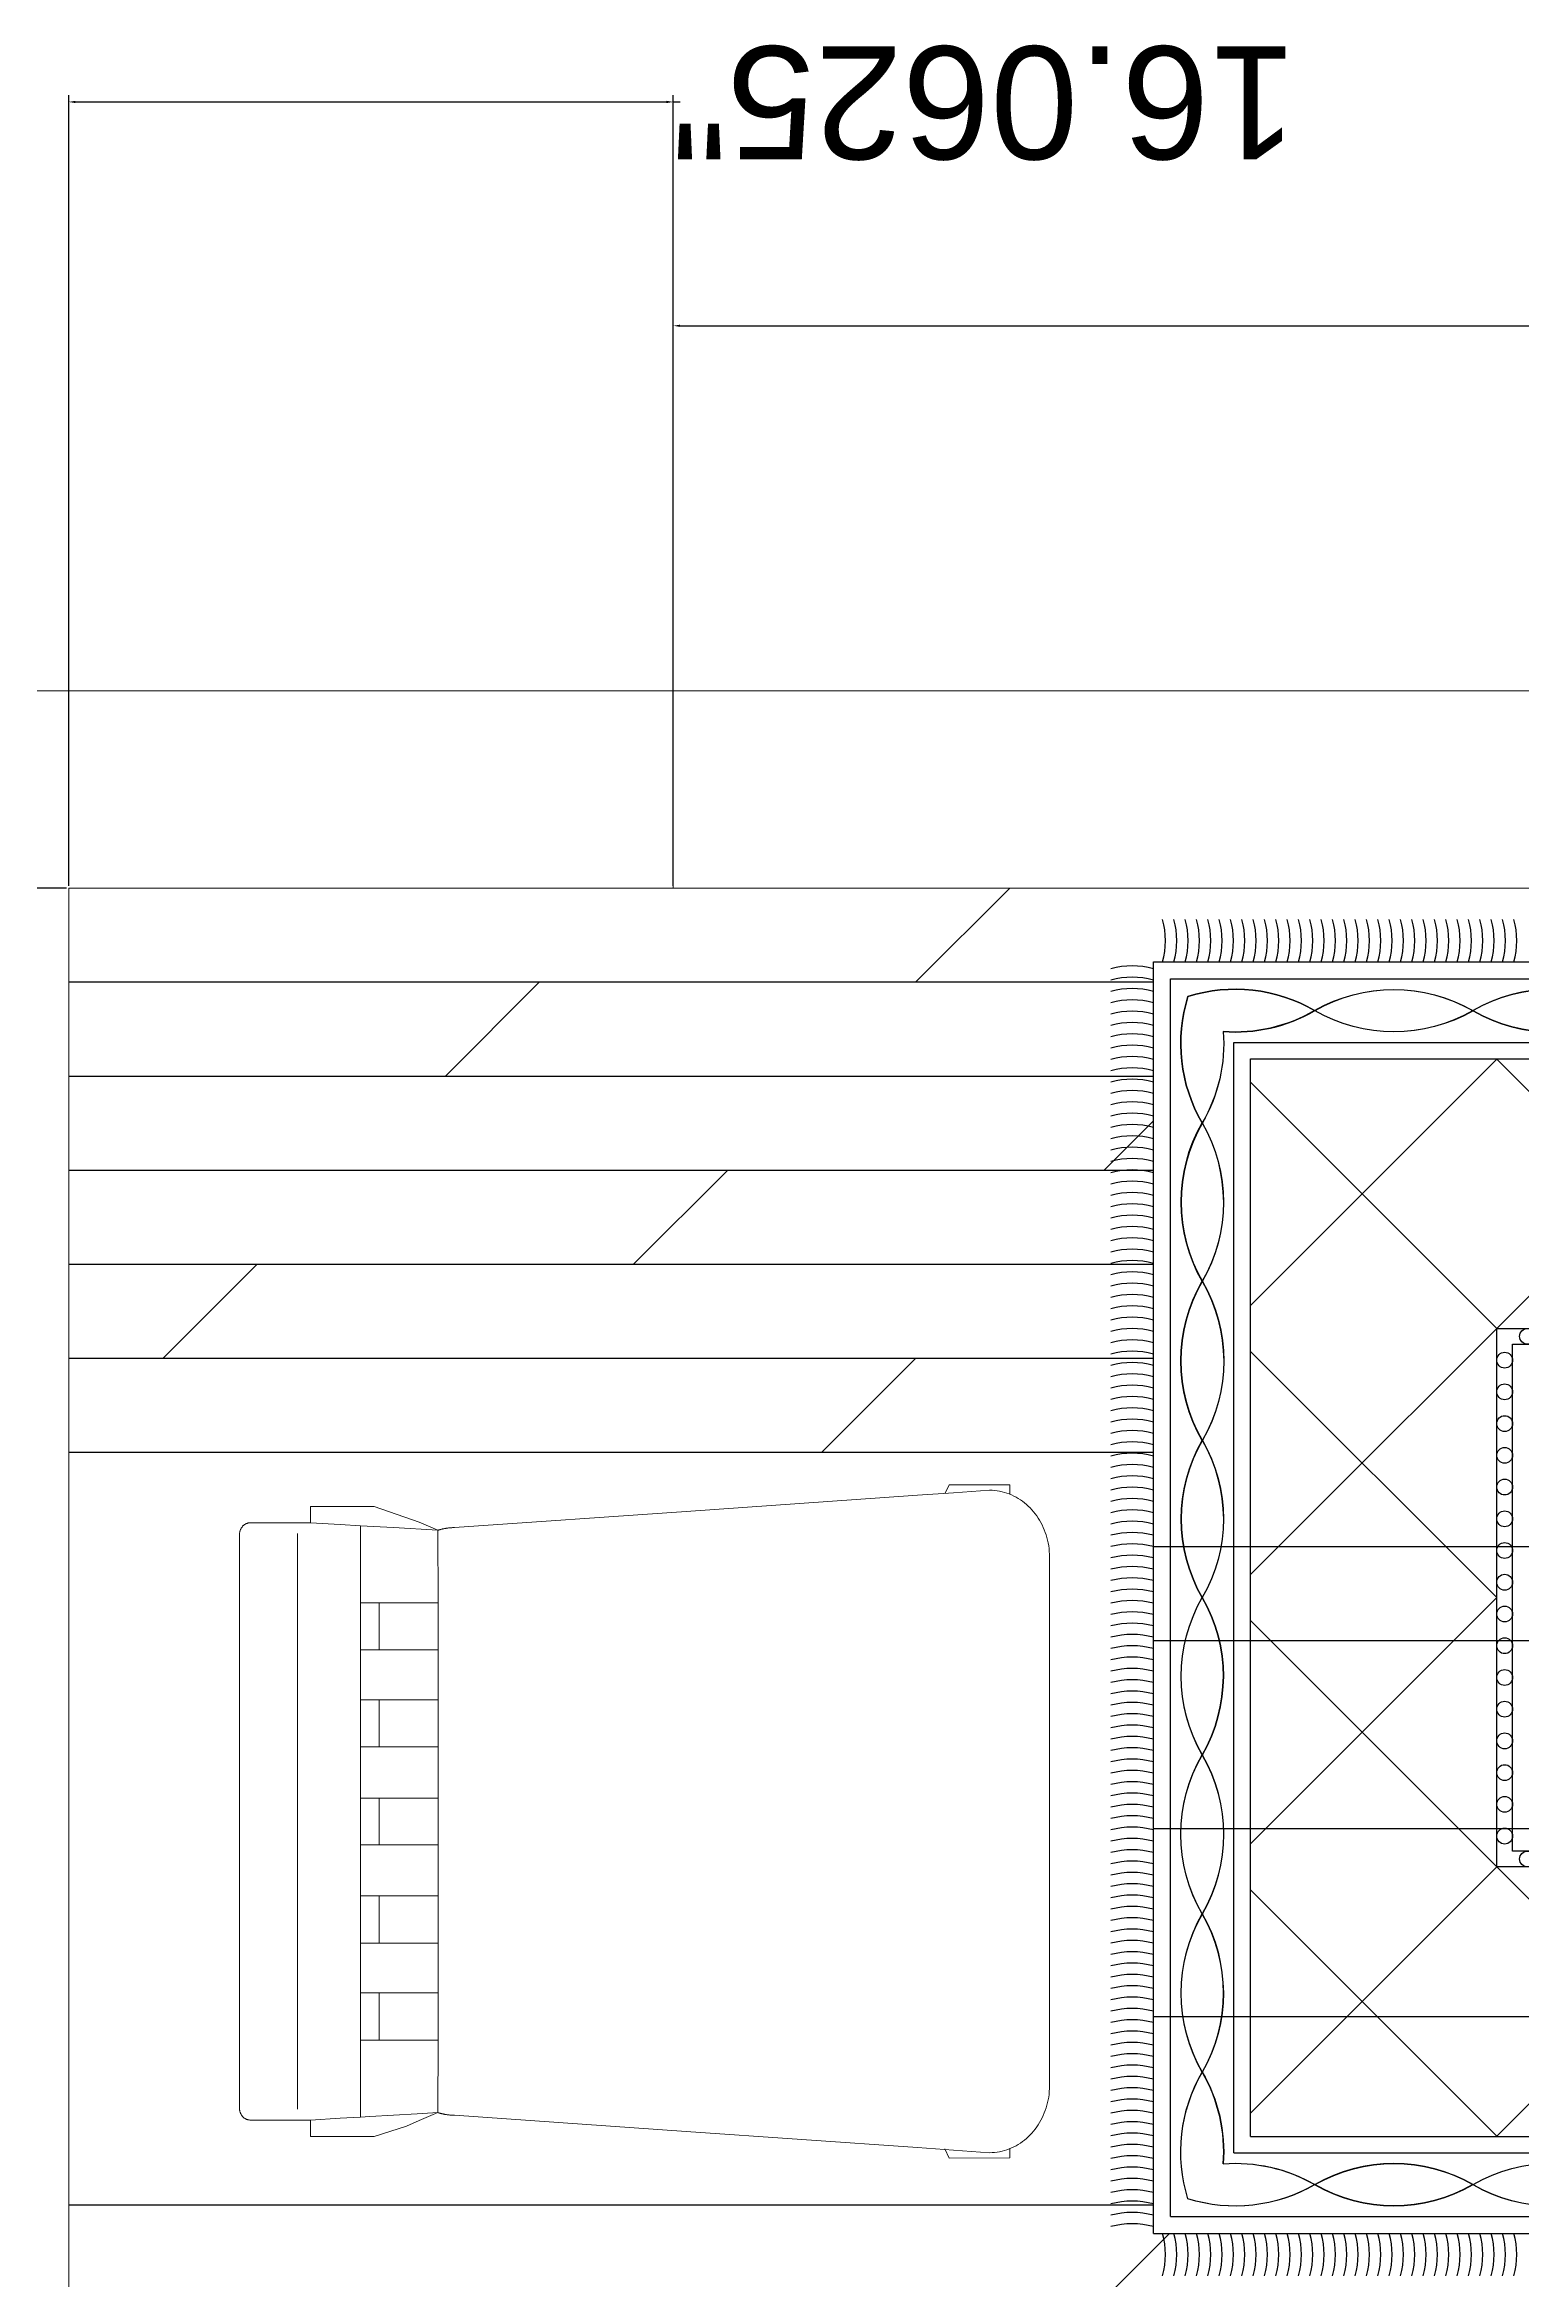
# Model space of a CAD drawing. Header units: inches. Extents: x -813 to 82, y -70 to 268.
# Drawn here: x -179.5 to -140.3, y 208.6 to 268 of the extents above; entities that cross this region are included whole.
import ezdxf

# ---------------------------------------------------------------- set-up
doc = ezdxf.new("R2010")
doc.units = ezdxf.units.IN
doc.header["$MEASUREMENT"] = 0
doc.layers.get('Defpoints').update_dxf_attribs({"color": 6})
doc.layers.add('Entry', color=1, linetype='Continuous', lineweight=0)
doc.layers.add('Furniture', color=4, linetype='Continuous', lineweight=0)
for name, color, linetype in [('Hatch 01_UC', 7, 'Continuous'), ('RA-AP-02$0$FLPT', 30, 'Continuous'), ('S-DIM', 7, 'Continuous')]:
    doc.layers.add(name, color=color, linetype=linetype)
doc.layers.add('Walls', color=3, linetype='Continuous', plot=False)
doc.styles.get("Standard").update_dxf_attribs({"font": 'arial.ttf'})
doc.dimstyles.get("Standard").update_dxf_attribs({"dimtxt": 0.18, "dimasz": 0.18, "dimexe": 0.18, "dimexo": 0.0625, "dimgap": 0.09, "dimtad": 0, "dimtih": 1, "dimtoh": 1, "dimdec": 4, "dimzin": 1, "dimdsep": 46, "dimtxsty": 'Standard', "dimcen": 0.09, "dimadec": 0, "dimazin": 0, "dimtfac": 1, "dimtdec": 4, "dimtofl": 0, "dimtmove": 0, "dimatfit": 3, "dimfxl": 1, "dimtolj": 1, "dimtzin": 0, "dimarcsym": 0})

# ---------------------------------------------------------------- blocks, each defined once
blk = doc.blocks.new('A$C4AB51BEB')
at = {"layer": 'RA-AP-02$0$FLPT', "color": 44}
for p, q in [((1.5568, -3.475), (-1.5552, -3.475)), ((1.5268, -3.505), (-1.5252, -3.505)), ((1.5268, -3.505), (1.5268, -5.689)), ((1.5568, -3.475), (1.5568, -5.719)), ((1.4148, -3.617), (-1.4132, -3.617)), ((1.4148, -3.617), (1.4148, -5.577)), ((1.3857, -3.6461), (-1.3841, -3.6461)), ((1.3857, -3.6461), (1.3857, -5.5479)), ((1.3857, -5.5479), (-1.3841, -5.5479)), ((1.4148, -5.577), (-1.4132, -5.577)), ((1.5268, -5.689), (-1.5252, -5.689)), ((1.5568, -5.719), (-1.5552, -5.719))]:
    blk.add_line(p, q, dxfattribs=at)
at = {"layer": 'RA-AP-02$0$FLPT', "color": 41}
for p, q in [((0.4755, -3.6461), (1.3857, -4.5564)), ((0.476, -4.1218), (0.9517, -3.6461)), ((0.9506, -3.6461), (1.3857, -4.0812)), ((0.9512, -4.1218), (1.3857, -3.6873)), ((0.9512, -4.597), (1.3857, -4.1625)), ((0.9512, -4.597), (1.3857, -5.0315)), ((0.4755, -5.5479), (1.3857, -4.6376)), ((0.476, -5.0722), (0.9517, -5.5479)), ((0.9512, -5.0722), (1.3857, -5.5067)), ((0.9506, -5.5479), (1.3857, -5.1128))]:
    blk.add_line(p, q, dxfattribs=at)
at = {"layer": 'RA-AP-02$0$FLPT', "color": 32}
for points in [[(0.7127, -3.5607, -0.268499), (0.9932, -3.561, -0.266842), (1.2722, -3.561, -0.209919), (1.496, -3.5359, -0.209919), (1.4708, -3.7597, -0.266842), (1.4708, -4.0387, -0.269051), (1.4708, -4.3197, -0.268413), (1.4708, -4.597, -0.268413), (1.4708, -4.8743, -0.269051), (1.4708, -5.1553, -0.265332), (1.4711, -5.4348, -0.209385), (1.496, -5.6581, -0.209385), (1.2727, -5.6333, -0.265334), (0.9932, -5.633, -0.268499), (0.7127, -5.6333, -0.269684)], [(1.4338, -3.598, -0.150936), (1.2727, -3.5613, 0.267949), (0.9927, -3.5613, -0.267949), (0.7127, -3.5613, 0.271815), (0.4353, -3.5617, 0.267091), (0.7127, -3.5607, -0.267949), (0.9927, -3.5607, 0.267949), (1.2727, -3.5607, -0.209385), (1.496, -3.5359, 0.209385)], [(1.496, -3.5359, -0.209385), (1.4711, -3.7592, 0.267949), (1.4711, -4.0392, -0.267949), (1.4711, -4.3192, 0.26897), (1.4708, -4.597, 0.265575)], [(1.4338, -3.598, -0.151457), (1.2722, -3.561, -0.265333), (0.9927, -3.5613, -0.267949), (0.7127, -3.5613, -0.265582)], [(0.7122, -5.633, -0.268508), (0.9927, -5.6327, -0.265886), (1.2727, -5.6333, -0.154219), (1.4338, -5.596, -0.15417), (1.4711, -5.4348, -0.267396), (1.4708, -5.1553, -0.268499), (1.4705, -4.8748, -0.266895), (1.4708, -4.597, -0.26897), (1.4711, -4.3192, -0.272074), (1.4711, -4.0392, -0.267396), (1.4708, -3.7597, -0.151457), (1.4338, -3.598, -0.795022)], [(1.4338, -3.598, 0.150936), (1.4705, -3.7592, -0.267949), (1.4705, -4.0392, 0.267949), (1.4705, -4.3192, -0.26897), (1.4708, -4.597, -0.265575)], [(1.4338, -5.596, -0.150936), (1.4705, -5.4348, 0.267949), (1.4705, -5.1548, -0.267949), (1.4705, -4.8748, 0.26897), (1.4708, -4.597, 0.265575)], [(1.496, -5.6581, 0.209385), (1.4711, -5.4348, -0.267949), (1.4711, -5.1548, 0.267949), (1.4711, -4.8748, -0.26897), (1.4708, -4.597, -0.265575)], [(1.4338, -5.596, 0.150936), (1.2727, -5.6327, -0.267949), (0.9927, -5.6327, 0.267949), (0.7127, -5.6327, -0.271815), (0.4353, -5.6323, -0.267091), (0.7127, -5.6333, 0.267949), (0.9927, -5.6333, -0.267949), (1.2727, -5.6333, 0.209385), (1.496, -5.6581, -0.209385)]]:
    blk.add_lwpolyline(points, format="xyb", dxfattribs=at)
at = {"layer": 'RA-AP-02$0$FLPT', "color": 44}
for points in [[(0.9512, -4.1218), (0.9512, -5.0722), (-0.9495, -5.0722), (-0.9495, -4.1218)], [(0.9232, -4.1498), (0.9232, -5.0442), (-0.9215, -5.0442), (-0.9215, -4.1498)]]:
    blk.add_lwpolyline(points, close=True, dxfattribs=at)
at = {"layer": 'RA-AP-02$0$FLPT', "color": 41}
for centre in [(0.8968, -4.1358), (0.9372, -4.1762), (0.9372, -4.2322), (0.9372, -4.2882), (0.9372, -4.3442), (0.9372, -4.4002), (0.9372, -4.4562), (0.9372, -4.5122), (0.9372, -4.5682), (0.9372, -4.6242), (0.9372, -4.6802), (0.9372, -4.7362), (0.9372, -4.7922), (0.9372, -4.8482), (0.9372, -4.9042), (0.9372, -4.9602), (0.9372, -5.0162), (0.8968, -5.0582)]:
    blk.add_circle(centre, 0.014, dxfattribs=at)
for centre, start, end in [((1.0589, -3.4375), 164.8107, 195.1893), ((1.0789, -3.4375), 164.8107, 195.1893), ((1.0989, -3.4375), 164.8107, 195.1893), ((1.1189, -3.4375), 164.8107, 195.1893), ((1.1389, -3.4375), 164.8107, 195.1893), ((1.1589, -3.4375), 164.8107, 195.1893), ((1.1789, -3.4375), 164.8107, 195.1893), ((1.1989, -3.4375), 164.8107, 195.1893), ((1.2189, -3.4375), 164.8107, 195.1893), ((1.2389, -3.4375), 164.8107, 195.1893), ((1.2589, -3.4375), 164.8107, 195.1893), ((1.2789, -3.4375), 164.8107, 195.1893), ((1.2989, -3.4375), 164.8107, 195.1893), ((1.3189, -3.4375), 164.8107, 195.1893), ((1.3389, -3.4375), 164.8107, 195.1893), ((1.3589, -3.4375), 164.8107, 195.1893), ((1.3789, -3.4375), 164.8107, 195.1893), ((1.3989, -3.4375), 164.8107, 195.1893), ((1.4189, -3.4375), 164.8107, 195.1893), ((1.4389, -3.4375), 164.8107, 195.1893), ((1.4589, -3.4375), 164.8107, 195.1893), ((1.4789, -3.4375), 164.8107, 195.1893), ((1.4989, -3.4375), 164.8107, 195.1893), ((1.5189, -3.4375), 164.8107, 195.1893), ((1.5389, -3.4375), 164.8107, 195.1893), ((1.5589, -3.4375), 164.8107, 195.1893), ((1.5789, -3.4375), 164.8107, 195.1893), ((1.5989, -3.4375), 164.8107, 195.1893), ((1.6189, -3.4375), 164.8107, 195.1893), ((1.6389, -3.4375), 164.8107, 195.1893), ((1.6589, -3.4375), 164.8107, 195.1893), ((1.6789, -3.4375), 164.8107, 195.1893), ((1.5943, -3.3489), 254.8107, 285.1893), ((1.5943, -3.3689), 254.8107, 285.1893), ((1.5943, -3.3889), 254.8107, 285.1893), ((1.5943, -3.4089), 254.8107, 285.1893), ((1.5943, -3.4289), 254.8107, 285.1893), ((1.5943, -3.4489), 254.8107, 285.1893), ((1.5943, -3.4689), 254.8107, 285.1893), ((1.5943, -3.4889), 254.8107, 285.1893), ((1.5943, -3.5089), 254.8107, 285.1893), ((1.5943, -3.5289), 254.8107, 285.1893), ((1.5943, -3.5489), 254.8107, 285.1893), ((1.5943, -3.5689), 254.8107, 285.1893), ((1.5943, -3.5889), 254.8107, 285.1893), ((1.5943, -3.6089), 254.8107, 285.1893), ((1.5943, -3.6289), 254.8107, 285.1893), ((1.5943, -3.6489), 254.8107, 285.1893), ((1.5943, -3.6689), 254.8107, 285.1893), ((1.5943, -3.6889), 254.8107, 285.1893), ((1.5943, -3.7089), 254.8107, 285.1893), ((1.5943, -3.7289), 254.8107, 285.1893), ((1.5943, -3.7489), 254.8107, 285.1893), ((1.5943, -3.7689), 254.8107, 285.1893), ((1.5943, -3.7889), 254.8107, 285.1893), ((1.5943, -3.8089), 254.8107, 285.1893), ((1.5943, -3.8289), 254.8107, 285.1893), ((1.5943, -3.8489), 254.8107, 285.1893), ((1.5943, -3.8689), 254.8107, 285.1893), ((1.5943, -3.8889), 254.8107, 285.1893), ((1.5943, -3.9089), 254.8107, 285.1893), ((1.5943, -3.9289), 254.8107, 285.1893), ((1.5943, -3.9489), 254.8107, 285.1893), ((1.5943, -3.9689), 254.8107, 285.1893), ((1.5943, -3.9889), 254.8107, 285.1893), ((1.5943, -4.0089), 254.8107, 285.1893), ((1.5943, -4.0289), 254.8107, 285.1893), ((1.5943, -4.0489), 254.8107, 285.1893), ((1.5943, -4.0689), 254.8107, 285.1893), ((1.5943, -4.0889), 254.8107, 285.1893), ((1.5943, -4.1089), 254.8107, 285.1893), ((1.5943, -4.1289), 254.8107, 285.1893), ((1.5943, -4.1489), 254.8107, 285.1893), ((1.5943, -4.1689), 254.8107, 285.1893), ((1.5943, -4.1889), 254.8107, 285.1893), ((1.5943, -4.2089), 254.8107, 285.1893), ((1.5943, -4.2289), 254.8107, 285.1893), ((1.5943, -4.2489), 254.8107, 285.1893), ((1.5943, -4.2689), 254.8107, 285.1893), ((1.5943, -4.2889), 254.8107, 285.1893), ((1.5943, -4.3089), 254.8107, 285.1893), ((1.5943, -4.3289), 254.8107, 285.1893), ((1.5943, -4.3489), 254.8107, 285.1893), ((1.5943, -4.3689), 254.8107, 285.1893), ((1.5943, -4.3889), 254.8107, 285.1893), ((1.5943, -4.4089), 254.8107, 285.1893), ((1.5943, -4.4289), 254.8107, 285.1893), ((1.5943, -4.4489), 254.8107, 285.1893), ((1.5943, -4.4689), 254.8107, 285.1893), ((1.5943, -4.4889), 254.8107, 285.1893), ((1.5943, -4.5089), 254.8107, 285.1893), ((1.5943, -4.5289), 254.8107, 285.1893), ((1.5943, -4.5489), 254.8107, 285.1893), ((1.5943, -4.5689), 254.8107, 285.1893), ((1.5943, -4.5889), 254.8107, 285.1893), ((1.5943, -4.6089), 254.8107, 285.1893), ((1.5943, -4.6289), 254.8107, 285.1893), ((1.5943, -4.6489), 254.8107, 285.1893), ((1.5943, -4.6689), 254.8107, 285.1893), ((1.5943, -4.6889), 254.8107, 285.1893), ((1.5943, -4.7089), 254.8107, 285.1893), ((1.5943, -4.7289), 254.8107, 285.1893), ((1.5943, -4.7489), 254.8107, 285.1893), ((1.5943, -4.7689), 254.8107, 285.1893), ((1.5943, -4.7889), 254.8107, 285.1893), ((1.5943, -4.8089), 254.8107, 285.1893), ((1.5943, -4.8289), 254.8107, 285.1893), ((1.5943, -4.8489), 254.8107, 285.1893), ((1.5943, -4.8689), 254.8107, 285.1893), ((1.5943, -4.8889), 254.8107, 285.1893), ((1.5943, -4.9089), 254.8107, 285.1893), ((1.5943, -4.9289), 254.8107, 285.1893), ((1.5943, -4.9489), 254.8107, 285.1893), ((1.5943, -4.9689), 254.8107, 285.1893), ((1.5943, -4.9889), 254.8107, 285.1893), ((1.5943, -5.0089), 254.8107, 285.1893), ((1.5943, -5.0289), 254.8107, 285.1893), ((1.5943, -5.0489), 254.8107, 285.1893), ((1.5943, -5.0689), 254.8107, 285.1893), ((1.5943, -5.0889), 254.8107, 285.1893), ((1.5943, -5.1089), 254.8107, 285.1893), ((1.5943, -5.1289), 254.8107, 285.1893), ((1.5943, -5.1489), 254.8107, 285.1893), ((1.5943, -5.1689), 254.8107, 285.1893), ((1.5943, -5.1889), 254.8107, 285.1893), ((1.5943, -5.2089), 254.8107, 285.1893), ((1.5943, -5.2289), 254.8107, 285.1893), ((1.5943, -5.2489), 254.8107, 285.1893), ((1.5943, -5.2689), 254.8107, 285.1893), ((1.5943, -5.2889), 254.8107, 285.1893), ((1.5943, -5.3089), 254.8107, 285.1893), ((1.5943, -5.3289), 254.8107, 285.1893), ((1.5943, -5.3489), 254.8107, 285.1893), ((1.5943, -5.3689), 254.8107, 285.1893), ((1.5943, -5.3889), 254.8107, 285.1893), ((1.5943, -5.4089), 254.8107, 285.1893), ((1.5943, -5.4289), 254.8107, 285.1893), ((1.5943, -5.4489), 254.8107, 285.1893), ((1.5943, -5.4689), 254.8107, 285.1893), ((1.5943, -5.4889), 254.8107, 285.1893), ((1.5943, -5.5089), 254.8107, 285.1893), ((1.5943, -5.5289), 254.8107, 285.1893), ((1.5943, -5.5489), 254.8107, 285.1893), ((1.5943, -5.5689), 254.8107, 285.1893), ((1.0589, -5.7565), 164.8107, 195.1893), ((1.0789, -5.7565), 164.8107, 195.1893), ((1.0989, -5.7565), 164.8107, 195.1893), ((1.1189, -5.7565), 164.8107, 195.1893), ((1.1389, -5.7565), 164.8107, 195.1893), ((1.1589, -5.7565), 164.8107, 195.1893), ((1.1789, -5.7565), 164.8107, 195.1893), ((1.1989, -5.7565), 164.8107, 195.1893), ((1.2189, -5.7565), 164.8107, 195.1893), ((1.2389, -5.7565), 164.8107, 195.1893), ((1.2589, -5.7565), 164.8107, 195.1893), ((1.2789, -5.7565), 164.8107, 195.1893), ((1.2989, -5.7565), 164.8107, 195.1893), ((1.3189, -5.7565), 164.8107, 195.1893), ((1.3389, -5.7565), 164.8107, 195.1893), ((1.3589, -5.7565), 164.8107, 195.1893), ((1.3789, -5.7565), 164.8107, 195.1893), ((1.3989, -5.7565), 164.8107, 195.1893), ((1.4189, -5.7565), 164.8107, 195.1893), ((1.4389, -5.7565), 164.8107, 195.1893), ((1.4589, -5.7565), 164.8107, 195.1893), ((1.4789, -5.7565), 164.8107, 195.1893), ((1.4989, -5.7565), 164.8107, 195.1893), ((1.5189, -5.7565), 164.8107, 195.1893), ((1.5389, -5.7565), 164.8107, 195.1893), ((1.5589, -5.7565), 164.8107, 195.1893), ((1.5789, -5.7565), 164.8107, 195.1893), ((1.5989, -5.7565), 164.8107, 195.1893), ((1.6189, -5.7565), 164.8107, 195.1893), ((1.6389, -5.7565), 164.8107, 195.1893), ((1.6589, -5.7565), 164.8107, 195.1893), ((1.6789, -5.7565), 164.8107, 195.1893)]:
    blk.add_arc(centre, 0.1431, start, end, dxfattribs=at)
blk = doc.blocks.new('*D213')
at = {"layer": 'Defpoints', "color": 0, "lineweight": 0, "transparency": 16777216}
for p in [(-195.908, 245.54), (-178.87, 245.54), (-178.87, 208.04)]:
    blk.add_point(p, dxfattribs=at)
at = {"layer": 'S-DIM', "color": 0, "lineweight": -2, "transparency": 16777216}
for p, q in [((-178.933, 245.54), (-196.088, 245.54)), ((-195.908, 245.36), (-195.908, 228.413)), ((-195.908, 208.22), (-195.908, 225.168)), ((-178.933, 208.04), (-196.088, 208.04))]:
    blk.add_line(p, q, dxfattribs=at)
at = {"layer": 'S-DIM', "color": 0, "lineweight": 0, "transparency": 16777216}
for points in [[(-195.878, 245.36), (-195.938, 245.36), (-195.908, 245.54)], [(-195.878, 208.22), (-195.938, 208.22), (-195.908, 208.04)]]:
    blk.add_solid(points, dxfattribs=at)
at = {"layer": 'S-DIM', "color": 0, "lineweight": 5, "transparency": 16777216, "insert": (-195.908, 226.79), "char_height": 0.18, "attachment_point": 5, "rotation": 180}
blk.add_mtext('\\A1;{\\H16.66667x;37.5000"}', dxfattribs=at)
blk = doc.blocks.new('*D214')
at = {"layer": 'Defpoints', "color": 0, "lineweight": 0, "transparency": 16777216}
for p in [(-162.808, 266.437), (-178.87, 245.54), (-162.808, 245.54)]:
    blk.add_point(p, dxfattribs=at)
at = {"layer": 'S-DIM', "color": 0, "lineweight": -2, "transparency": 16777216}
for p, q in [((-178.87, 245.603), (-178.87, 266.617)), ((-178.69, 266.437), (-162.988, 266.437)), ((-162.808, 245.603), (-162.808, 266.617)), ((-162.808, 266.437), (-162.628, 266.437))]:
    blk.add_line(p, q, dxfattribs=at)
at = {"layer": 'S-DIM', "color": 0, "lineweight": 0, "transparency": 16777216}
for points in [[(-178.69, 266.407), (-178.69, 266.467), (-178.87, 266.437)], [(-162.988, 266.407), (-162.988, 266.467), (-162.808, 266.437)]]:
    blk.add_solid(points, dxfattribs=at)
at = {"layer": 'S-DIM', "color": 0, "lineweight": 5, "transparency": 16777216, "insert": (-154.545, 266.437), "char_height": 0.18, "attachment_point": 5, "rotation": 180}
blk.add_mtext('\\A1;{\\H16.66667x;16.0625"}', dxfattribs=at)
blk = doc.blocks.new('*D215')
at = {"layer": 'Defpoints', "color": 0, "lineweight": 0, "transparency": 16777216}
for p in [(-95.745, 260.488), (-162.808, 245.54), (-95.745, 245.54)]:
    blk.add_point(p, dxfattribs=at)
at = {"layer": 'S-DIM', "color": 0, "lineweight": -2, "transparency": 16777216}
for p, q in [((-162.808, 245.603), (-162.808, 260.668)), ((-162.628, 260.488), (-137.508, 260.488)), ((-95.925, 260.488), (-121.045, 260.488)), ((-95.745, 245.603), (-95.745, 260.668))]:
    blk.add_line(p, q, dxfattribs=at)
at = {"layer": 'S-DIM', "color": 0, "lineweight": 0, "transparency": 16777216}
for points in [[(-162.628, 260.458), (-162.628, 260.518), (-162.808, 260.488)], [(-95.925, 260.458), (-95.925, 260.518), (-95.745, 260.488)]]:
    blk.add_solid(points, dxfattribs=at)
at = {"layer": 'S-DIM', "color": 0, "lineweight": 5, "transparency": 16777216, "insert": (-129.276, 260.488), "char_height": 0.18, "attachment_point": 5, "rotation": 180}
blk.add_mtext('\\A1;{\\H16.66667x;67.0625"}', dxfattribs=at)

msp = doc.modelspace()

# ---------------------------------------------------------------- linework, layer by layer
at = {"layer": 'Entry', "lineweight": 5}
for p, q in [((-95.74502, 250.79026), (-162.80752, 250.79026)), ((-162.80752, 250.79026), (-162.80752, 245.54026)), ((-162.80752, 245.54026), (-95.74502, 245.54026))]:
    msp.add_line(p, q, dxfattribs=at)
at = {"layer": 'Furniture', "lineweight": 5}
for points in [[(-172.4438, 228.67425), (-172.4438, 229.10791), (-170.75375, 229.10791), (-169.55741, 228.68935), (-169.30796, 228.58318), (-169.05852, 228.47702), (-169.04742, 228.48057), (-169.03628, 228.48403), (-169.02511, 228.48739), (-169.01391, 228.49066), (-169.00267, 228.49384), (-168.9914, 228.49693), (-168.9801, 228.49993), (-168.96876, 228.50284), (-168.95739, 228.50565), (-168.94599, 228.50839), (-168.93456, 228.51103), (-168.9231, 228.51357), (-168.91161, 228.51603), (-168.90009, 228.5184), (-168.88854, 228.52068), (-168.87696, 228.52287), (-168.86535, 228.52497), (-168.85371, 228.52698), (-168.84205, 228.52891), (-168.8304, 228.5307), (-168.81871, 228.5324), (-168.80701, 228.53401), (-168.79527, 228.53552), (-168.7835, 228.53694), (-168.77172, 228.53827), (-168.75991, 228.53949), (-168.74807, 228.54062), (-168.7362, 228.54166), (-168.72431, 228.5426), (-168.71239, 228.54344), (-168.70045, 228.5442), (-168.68847, 228.54484), (-168.67649, 228.54538), (-168.66447, 228.54584), (-168.65243, 228.54619), (-168.64037, 228.54644), (-168.62827, 228.5466), (-168.61616, 228.54664), (-162.4658, 228.97712), (-156.31544, 229.40787), (-155.36171, 229.47484), (-154.40798, 229.54156), (-154.33899, 229.53991), (-154.27073, 229.535), (-154.20324, 229.5269), (-154.1366, 229.51568), (-154.07085, 229.50141), (-154.00609, 229.48414), (-153.94233, 229.46397), (-153.87968, 229.44094), (-153.81818, 229.41514), (-153.75788, 229.38662), (-153.69887, 229.35547), (-153.64118, 229.32172), (-153.58489, 229.28548), (-153.53006, 229.24681), (-153.47675, 229.20576), (-153.42503, 229.1624), (-153.37494, 229.11681), (-153.32655, 229.06906), (-153.27995, 229.01922), (-153.23516, 228.9673), (-153.19226, 228.91342), (-153.15131, 228.85765), (-153.11237, 228.80006), (-153.07548, 228.7407), (-153.04074, 228.67966), (-153.00818, 228.617), (-152.97788, 228.55278), (-152.94989, 228.48708), (-152.92428, 228.41995), (-152.90111, 228.35148), (-152.88042, 228.28173), (-152.8623, 228.21076), (-152.84681, 228.13864), (-152.83398, 228.06546), (-152.8239, 227.99125), (-152.81663, 227.9161), (-152.81222, 227.84008), (-152.81073, 227.76326), (-152.81073, 213.71259), (-152.81222, 213.63577), (-152.81663, 213.55975), (-152.8239, 213.4846), (-152.83398, 213.4104), (-152.84681, 213.33721), (-152.8623, 213.26509), (-152.88042, 213.19412), (-152.90111, 213.12438), (-152.92428, 213.0559), (-152.94989, 212.98878), (-152.97788, 212.92308), (-153.00818, 212.85886), (-153.04074, 212.7962), (-153.07548, 212.73516), (-153.11237, 212.6758), (-153.15131, 212.6182), (-153.19226, 212.56243), (-153.23516, 212.50855), (-153.27995, 212.45664), (-153.32655, 212.40679), (-153.37494, 212.35904), (-153.42503, 212.31345), (-153.47675, 212.2701), (-153.53006, 212.22904), (-153.58489, 212.19037), (-153.64118, 212.15413), (-153.69887, 212.1204), (-153.75788, 212.08923), (-153.81818, 212.06072), (-153.87968, 212.03491), (-153.94233, 212.01188), (-154.00609, 211.99171), (-154.07085, 211.97445), (-154.1366, 211.96017), (-154.20324, 211.94895), (-154.27073, 211.94085), (-154.33899, 211.93594), (-154.40798, 211.93429), (-155.36171, 212.00101), (-156.31544, 212.06798), (-162.4658, 212.49873), (-168.61616, 212.92921), (-168.62827, 212.92926), (-168.64037, 212.92941), (-168.65243, 212.92966), (-168.66447, 212.93001), (-168.67649, 212.93047), (-168.68847, 212.93101), (-168.70045, 212.93166), (-168.71239, 212.93241), (-168.72431, 212.93325), (-168.7362, 212.93419), (-168.74807, 212.93523), (-168.75991, 212.93636), (-168.77172, 212.9376), (-168.7835, 212.93892), (-168.79527, 212.94033), (-168.80701, 212.94184), (-168.81871, 212.94345), (-168.8304, 212.94516), (-168.84205, 212.94694), (-168.85371, 212.94888), (-168.86535, 212.95088), (-168.87696, 212.95299), (-168.88854, 212.95518), (-168.90009, 212.95746), (-168.91161, 212.95982), (-168.9231, 212.96228), (-168.93456, 212.96484), (-168.94599, 212.96746), (-168.95739, 212.9702), (-168.96876, 212.97302), (-168.9801, 212.97592), (-168.9914, 212.97892), (-169.00267, 212.98201), (-169.01391, 212.98519), (-169.02511, 212.98846), (-169.03628, 212.99184), (-169.04742, 212.99529), (-169.05852, 212.99883), (-169.30796, 212.89267)], [(-153.8634, 229.43434), (-153.86929, 229.6803), (-155.47619, 229.68374), (-155.58101, 229.4595)], [(-169.30796, 212.89267), (-169.55741, 212.7865), (-169.89731, 212.64195), (-170.75375, 212.36794), (-172.4438, 212.36794), (-172.4438, 212.8016), (-174.04975, 212.8016), (-174.06197, 212.8019), (-174.07405, 212.80278), (-174.08599, 212.80422), (-174.09779, 212.80622), (-174.10943, 212.80878), (-174.12089, 212.81185), (-174.13217, 212.81545), (-174.14325, 212.81956), (-174.15413, 212.82417), (-174.16479, 212.82926), (-174.17523, 212.83482), (-174.18543, 212.84084), (-174.19538, 212.8473), (-174.20508, 212.85421), (-174.2145, 212.86153), (-174.22364, 212.86926), (-174.23249, 212.87739), (-174.24103, 212.8859), (-174.24926, 212.89479), (-174.25721, 212.90404), (-174.26481, 212.91364), (-174.27207, 212.92359), (-174.27897, 212.93386), (-174.28551, 212.94446), (-174.29167, 212.95536), (-174.29744, 212.96655), (-174.30281, 212.97802), (-174.30777, 212.98976), (-174.31231, 213.00176), (-174.31641, 213.014), (-174.32007, 213.02647), (-174.32328, 213.03916), (-174.32603, 213.05208), (-174.32829, 213.06517), (-174.33008, 213.07845), (-174.33137, 213.09192), (-174.33215, 213.10554), (-174.33241, 213.1193), (-174.33241, 228.35655), (-174.33215, 228.37033), (-174.33137, 228.38394), (-174.33008, 228.3974), (-174.32829, 228.41068), (-174.32603, 228.42379), (-174.32328, 228.43669), (-174.32007, 228.44938), (-174.31641, 228.46185), (-174.31231, 228.47409), (-174.30777, 228.48609), (-174.30281, 228.49784), (-174.29744, 228.5093), (-174.29167, 228.5205), (-174.28551, 228.53139), (-174.27897, 228.54199), (-174.27207, 228.55226), (-174.26481, 228.56221), (-174.25721, 228.57181), (-174.24926, 228.58106), (-174.24103, 228.58995), (-174.23249, 228.59847), (-174.22364, 228.6066), (-174.2145, 228.61432), (-174.20508, 228.62166), (-174.19538, 228.62856), (-174.18543, 228.63502), (-174.17523, 228.64104), (-174.16479, 228.64659), (-174.15413, 228.65169), (-174.14325, 228.65629), (-174.13217, 228.6604), (-174.12089, 228.664), (-174.10943, 228.66709), (-174.09779, 228.66963), (-174.08599, 228.67164), (-174.07405, 228.67308), (-174.06197, 228.67396), (-174.04975, 228.67425), (-172.4438, 228.67425), (-171.65565, 228.62818), (-171.11366, 228.59668)], [(-172.78934, 213.08886), (-172.78934, 228.38727)], [(-169.05805, 214.92434), (-169.05852, 212.9991), (-169.19655, 212.99116), (-169.33458, 212.98296), (-169.47237, 212.97501), (-169.61041, 212.9668), (-170.23884, 212.93), (-170.86752, 212.89347), (-171.11366, 212.87917), (-171.11366, 228.59668), (-170.23884, 228.54585), (-169.05852, 228.47676)], [(-169.05663, 220.1171), (-170.62137, 220.1171), (-171.11366, 220.1171), (-171.11366, 221.35876), (-170.62137, 221.35876), (-170.62137, 221.35876), (-169.05663, 221.35876), (-169.05757, 224.5728), (-169.05805, 226.55151), (-169.05852, 228.47676), (-169.05805, 226.55151), (-170.62137, 226.55151), (-170.62137, 225.29554), (-169.05805, 225.29554)], [(-171.11366, 225.29554), (-171.11366, 226.55151)], [(-171.11366, 226.55151), (-170.62137, 226.55151)], [(-171.11366, 226.55151), (-171.11366, 225.29554)], [(-171.11366, 226.55151), (-171.11366, 225.29554)], [(-170.62137, 226.55151), (-170.62137, 225.29554)], [(-170.62137, 226.55151), (-170.62137, 226.55151)], [(-170.62137, 225.29554), (-170.62137, 226.55151)], [(-169.05663, 221.35876), (-169.05757, 224.5728), (-169.05805, 226.55151)], [(-170.62137, 225.29554), (-171.11366, 225.29554)], [(-171.11366, 225.29554), (-170.62137, 225.29554)], [(-171.11366, 225.29554), (-170.62137, 225.29554)], [(-171.11366, 222.71665), (-171.11366, 223.9726)], [(-171.11366, 223.9726), (-170.62137, 223.9726)], [(-171.11366, 223.9726), (-171.11366, 222.71665)], [(-171.11366, 223.9726), (-171.11366, 222.71665)], [(-170.62137, 223.9726), (-170.62137, 222.71665)], [(-170.62137, 223.9726), (-170.62137, 223.9726)], [(-170.62137, 222.71665), (-170.62137, 223.9726)], [(-169.05805, 223.9726), (-170.62137, 223.9726), (-170.62137, 222.71665), (-169.05805, 222.71665)], [(-170.62137, 222.71665), (-171.11366, 222.71665)], [(-171.11366, 222.71665), (-170.62137, 222.71665)], [(-171.11366, 222.71665), (-170.62137, 222.71665)], [(-170.62137, 221.35876), (-170.62137, 220.1171)], [(-169.05805, 216.18031), (-170.62137, 216.18031), (-170.62137, 214.92434), (-169.05805, 214.92434), (-169.05757, 216.90307), (-169.0571, 218.7592), (-169.0571, 220.1171), (-169.05663, 220.66856), (-169.05663, 221.35876), (-169.05663, 220.66856), (-169.0571, 220.1171), (-169.0571, 218.7592), (-169.05757, 216.90307), (-169.05805, 214.92434), (-169.05852, 212.9991), (-169.19655, 212.99116), (-169.33458, 212.98296), (-169.47237, 212.97501), (-169.61041, 212.9668)], [(-171.11366, 217.50325), (-171.11366, 218.7592)], [(-171.11366, 218.7592), (-170.62137, 218.7592)], [(-170.62137, 218.7592), (-171.11366, 218.7592)], [(-171.11366, 218.7592), (-171.11366, 217.50325)], [(-171.11366, 218.7592), (-171.11366, 217.50325)], [(-171.11366, 218.7592), (-171.11366, 217.50325)], [(-170.62137, 218.7592), (-170.62137, 217.50325)], [(-170.62137, 218.7592), (-170.62137, 218.7592)], [(-170.62137, 217.50325), (-170.62137, 218.7592)], [(-170.62137, 218.7592), (-170.62137, 218.7592)], [(-170.62137, 217.50325), (-170.62137, 218.7592)], [(-169.05663, 218.7592), (-170.62137, 218.7592), (-170.62137, 217.50325), (-169.05805, 217.50325)], [(-170.62137, 217.50325), (-171.11366, 217.50325)], [(-171.11366, 217.50325), (-170.62137, 217.50325)], [(-171.11366, 217.50325), (-170.62137, 217.50325)], [(-171.11366, 217.50325), (-170.62137, 217.50325)], [(-171.11366, 214.92434), (-171.11366, 216.18031)], [(-171.11366, 216.18031), (-170.62137, 216.18031)], [(-170.62137, 216.18031), (-171.11366, 216.18031)], [(-171.11366, 216.18031), (-171.11366, 214.92434)], [(-171.11366, 216.18031), (-171.11366, 214.92434)], [(-171.11366, 216.18031), (-171.11366, 214.92434)], [(-170.62137, 216.18031), (-170.62137, 214.92434)], [(-170.62137, 216.18031), (-170.62137, 216.18031)], [(-170.62137, 214.92434), (-170.62137, 216.18031)], [(-170.62137, 216.18031), (-170.62137, 216.18031)], [(-170.62137, 214.92434), (-170.62137, 216.18031)], [(-170.62137, 214.92434), (-171.11366, 214.92434)], [(-171.11366, 214.92434), (-170.62137, 214.92434)], [(-171.11366, 214.92434), (-170.62137, 214.92434)], [(-171.11366, 214.92434), (-170.62137, 214.92434)], [(-172.4438, 212.8016), (-171.65565, 212.84767), (-171.11366, 212.87917)], [(-153.8634, 212.04151), (-153.86929, 211.79424), (-155.47619, 211.79053), (-155.5916, 212.03754)]]:
    msp.add_lwpolyline(points, dxfattribs=at)
for points in [[(-171.11366, 226.55151), (-170.62137, 226.55151), (-171.11366, 226.55151), (-171.11366, 226.55151)], [(-171.11366, 223.9726), (-170.62137, 223.9726), (-171.11366, 223.9726), (-171.11366, 223.9726)], [(-171.11366, 218.7592), (-170.62137, 218.7592), (-171.11366, 218.7592), (-171.11366, 218.7592)], [(-171.11366, 216.18031), (-170.62137, 216.18031), (-171.11366, 216.18031), (-171.11366, 216.18031)]]:
    msp.add_lwpolyline(points, close=True, dxfattribs=at)
at = {"layer": 'Hatch 01_UC', "color": 44, "linetype": 'Continuous', "transparency": 33554636}
for p, q in [((-173.87002, 245.54026), (-173.87002, 245.54026)), ((-153.87002, 245.54026), (-156.37002, 243.04026)), ((-143.87002, 245.54026), (-143.87002, 245.54026)), ((-150.04904, 243.04026), (-178.87002, 243.04026)), ((-166.37002, 243.04026), (-168.87002, 240.54026)), ((-150.04904, 240.54026), (-178.87002, 240.54026)), ((-178.87002, 240.54026), (-178.87002, 240.54026)), ((-150.04904, 239.36124), (-151.37002, 238.04026)), ((-150.04904, 238.04026), (-178.87002, 238.04026)), ((-161.37002, 238.04026), (-163.87002, 235.54026)), ((-150.04904, 235.54026), (-178.87002, 235.54026)), ((-173.87002, 235.54026), (-176.37002, 233.04026)), ((-150.04904, 233.04026), (-178.87002, 233.04026)), ((-156.37002, 233.04026), (-158.87002, 230.54026)), ((-150.04904, 230.54026), (-178.87002, 230.54026)), ((-103.18617, 228.04026), (-150.04904, 228.04026)), ((-103.18617, 225.54026), (-150.04904, 225.54026)), ((-103.18617, 220.54026), (-150.04904, 220.54026)), ((-103.18617, 215.54026), (-150.04904, 215.54026)), ((-150.04904, 210.54026), (-178.87002, 210.54026)), ((-178.87002, 210.54026), (-178.87002, 210.54026)), ((-149.6212, 209.78908), (-151.37002, 208.04026))]:
    msp.add_line(p, q, dxfattribs=at)
at = {"layer": 'Walls', "lineweight": 5}
for points in [[(-178.87002, -29.70974), (26.12998, -29.70974), (31.37998, -29.70974), (31.37998, -24.45974), (31.37998, 245.54026), (31.37998, 250.79026), (26.12998, 250.79026), (-178.87002, 250.79026), (-184.12002, 250.79026), (-184.12002, 245.54026), (-184.12002, -24.45974), (-184.12002, -29.70974)], [(26.12998, -24.45974), (26.12998, 245.54026), (-178.87002, 245.54026), (-178.87002, -24.45974)]]:
    msp.add_lwpolyline(points, close=True, dxfattribs=at)

# ---------------------------------------------------------------- block references
at = {"layer": 'Furniture', "color": 44, "lineweight": 5, "xscale": 15.05876431342676, "yscale": 15.05876431342676, "zscale": 15.05876431342676, "rotation": 180}
msp.add_blockref('A$C4AB51BEB', (-126.60519, 157.45987), dxfattribs=at)

# ---------------------------------------------------------------- dimensions: what is measured, and where the dimension line sits
at = {"layer": 'S-DIM', "lineweight": 5}
for base, p1, p2, angle, picture, middle in [((-162.80752, 266.43728), (-178.87002, 245.54026), (-162.80752, 245.54026), 180, '*D214', (-154.54536, 266.43728)), ((-95.74502, 260.48778), (-162.80752, 245.54026), (-95.74502, 245.54026), 180, '*D215', (-129.27627, 260.48778)), ((-195.90845, 245.54026), (-178.87002, 208.04026), (-178.87002, 245.54026), 270, '*D213', (-195.90845, 226.79026))]:
    dim = msp.add_linear_dim(base=base, p1=p1, p2=p2, angle=angle, text='{\\H16.66667x;<>}', dimstyle='Standard', override={"dimpost": '"'}, dxfattribs=at)
    dim.commit()
    dim.dimension.update_dxf_attribs({"geometry": picture, "text_midpoint": middle})

doc.saveas('drawing.dxf')
